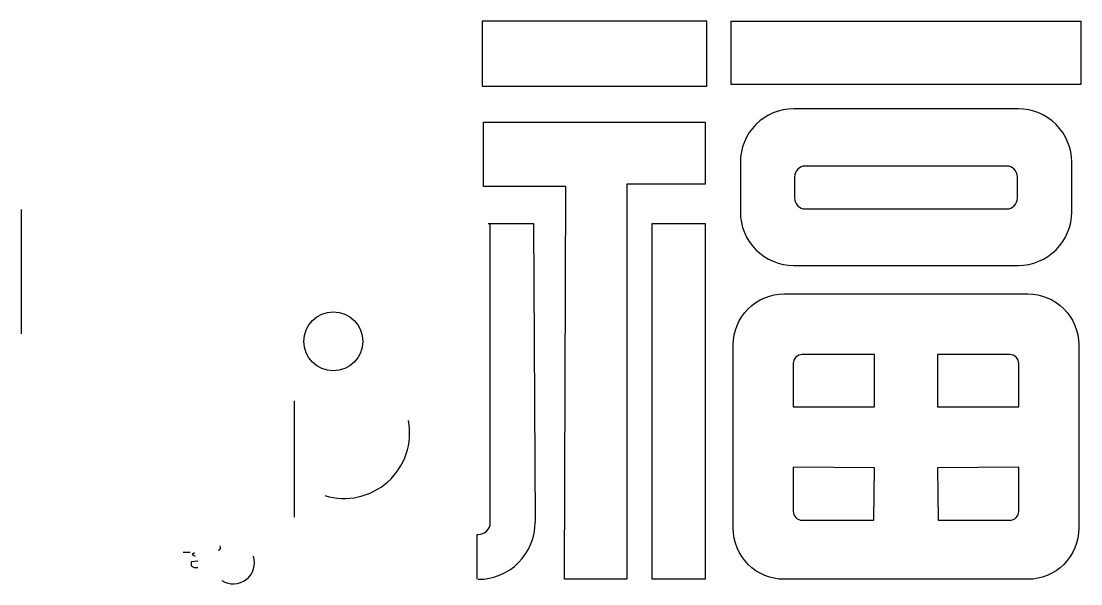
# Model space of a CAD drawing. Header units: millimetres. Extents: x -76 to 100, y -1 to 93.
import ezdxf

# ---------------------------------------------------------------- set-up
doc = ezdxf.new("R2010")
doc.units = ezdxf.units.MM
doc.layers.add('dim-100', color=7, linetype='Continuous')

msp = doc.modelspace()

# ---------------------------------------------------------------- linework, layer by layer
at = {"layer": 'dim-100'}
for p, q in [((-75.75, 61.38), (-75.75, 40.72)), ((1.69, 59.06), (9.18, 59.06)), ((2.04, 9.44), (2.04, 59.06)), ((9.18, 59.06), (9.48, 9.49)), ((-0.15, 0), (-0.15, 7.44)), ((-0.15, 7.44), (0.04, 7.44)), ((-48.88, 4.48), (-47.73, 4.48))]:
    msp.add_line(p, q, dxfattribs=at)
for points in [[(0.67, 81.81), (37.93, 81.81), (37.93, 92.61), (0.67, 92.61)], [(42, 92.61), (99.97, 92.61), (99.97, 82.08), (42, 82.08)], [(28.89, 59.06), (37.7, 59.06), (37.7, 0), (28.89, 0)]]:
    msp.add_lwpolyline(points, close=True, dxfattribs=at)
for points in [[(89.61, 78.06), (52.36, 78.06, 0.414214), (43.51, 69.2), (43.51, 60.94, 0.414214), (52.36, 52.09), (89.61, 52.09, 0.414214), (98.46, 60.94), (98.46, 69.2, 0.414214)], [(89.46, 63.24), (89.46, 66.77, 0.414214), (87.68, 68.56), (54.29, 68.56, 0.414214), (52.5, 66.77), (52.5, 63.24, 0.414214), (54.29, 61.45), (87.68, 61.45, 0.414214)], [(91.17, 0), (50.8, 0, -0.414214), (42.33, 8.47), (42.33, 38.88, -0.414214), (50.8, 47.35), (91.17, 47.35, -0.414214), (99.64, 38.88), (99.64, 8.47, -0.414214)], [(53.76, 37.29, 0.414214), (52.29, 35.82), (52.29, 28.62), (65.75, 28.62), (65.75, 37.29)], [(89.67, 35.82, 0.414214), (88.21, 37.29), (76.22, 37.29), (76.22, 28.62), (89.67, 28.62)], [(52.29, 11.28, 0.414214), (53.76, 9.81), (65.64, 9.81), (65.75, 18.48), (52.29, 18.62)], [(89.67, 11.28), (89.67, 18.62), (76.22, 18.48), (76.32, 9.81), (88.21, 9.81, 0.414214)]]:
    msp.add_lwpolyline(points, format="xyb", close=True, dxfattribs=at)
for points in [[(0.94, 65.18), (0.94, 75.83), (37.65, 75.83), (37.65, 65.57), (24.69, 65.57), (24.67, 0), (14.34, 0), (14.57, 65.18), (0.94, 65.18)], [(-30.47, 29.63), (-30.47, 10.31)], [(-47.03, 4.37), (-47.41, 4.09), (-46.88, 3.83)], [(-46.46, 2.99), (-47.56, 2.89), (-47.56, 2.22), (-47.04, 1.96), (-46.44, 1.96)]]:
    msp.add_lwpolyline(points, dxfattribs=at)
msp.add_lwpolyline([(-25.39, 13.9, 0.56737), (-11.54, 26.34, -1.214798)], format="xyb", dxfattribs=at)
msp.add_circle((-23.99, 39.48), 4.88, dxfattribs=at)
for centre, radius, start, end in [((0.04, 9.43), 9.43, 270, 0.3407), ((0.04, 9.43), 2, 270, 0.3407), ((-43.11, 5.28), 0.431, 280.7089, 37.1836), ((-40.57, 2.77), 3.52, 237.1638, 17.8377)]:
    msp.add_arc(centre, radius, start, end, dxfattribs=at)

doc.saveas('drawing.dxf')
